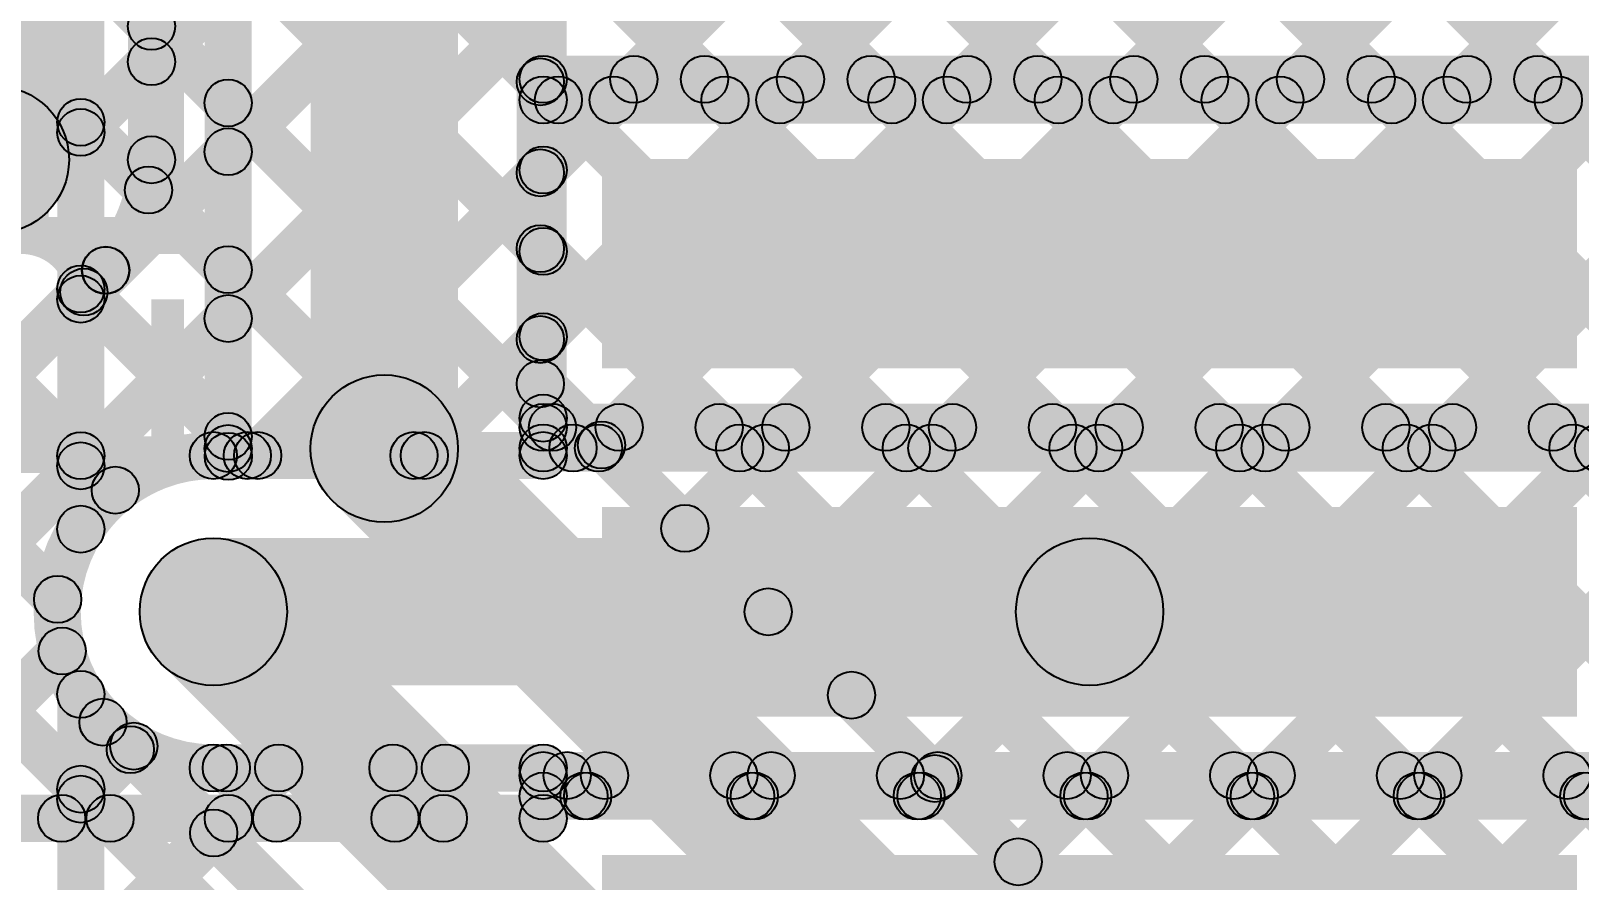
# Model space of a CAD drawing. Header units: millimetres. Extents: x 0 to 5.55, y 0 to 1.02.
# Drawn here: x 0.241 to 0.5038, y 0.3828 to 0.5269 of the extents above; entities that cross this region are included whole.
import ezdxf

# ---------------------------------------------------------------- set-up
doc = ezdxf.new("R2010")
doc.units = ezdxf.units.MM
doc.header["$MEASUREMENT"] = 0
for name, color, linetype in [('BottomLayer', 5, 'Continuous'), ('BottomOverlay', 54, 'Continuous'), ('BottomPaste', 16, 'Continuous'), ('BottomSolder', 6, 'Continuous'), ('TopLayer', 1, 'Continuous'), ('TopOverlay', 2, 'Continuous'), ('ViaHoleLayer', 16, 'Continuous')]:
    doc.layers.add(name, color=color, linetype=linetype)

# ---------------------------------------------------------------- blocks, each defined once
blk = doc.blocks.new('B8B_ZR_SM4_TF_LF__SN__B_43')
at = {"layer": 'BottomLayer'}
for points in [[(-0.16142, 0.12303), (-0.13386, 0.12303), (-0.13386, -0.03445), (-0.16142, -0.03445)], [(-0.10236, 0.12303), (-0.0748, 0.12303), (-0.0748, -0.03445), (-0.10236, -0.03445)], [(-0.04331, 0.12303), (-0.01575, 0.12303), (-0.01575, -0.03445), (-0.04331, -0.03445)]]:
    blk.add_hatch(color=5, dxfattribs=at).paths.add_polyline_path(points)
at = {"layer": 'BottomPaste'}
for points in [[(-0.16142, 0.12303), (-0.13386, 0.12303), (-0.13386, -0.03445), (-0.16142, -0.03445)], [(-0.10236, 0.12303), (-0.0748, 0.12303), (-0.0748, -0.03445), (-0.10236, -0.03445)], [(-0.04331, 0.12303), (-0.01575, 0.12303), (-0.01575, -0.03445), (-0.04331, -0.03445)]]:
    blk.add_hatch(color=16, dxfattribs=at).paths.add_polyline_path(points)
at = {"layer": 'BottomSolder'}
for points in [[(-0.16542, 0.12703), (-0.12986, 0.12703), (-0.12986, -0.03845), (-0.16542, -0.03845)], [(-0.10636, 0.12703), (-0.0708, 0.12703), (-0.0708, -0.03845), (-0.10636, -0.03845)], [(-0.04731, 0.12703), (-0.01175, 0.12703), (-0.01175, -0.03845), (-0.04731, -0.03845)]]:
    blk.add_hatch(color=6, dxfattribs=at).paths.add_polyline_path(points)

msp = doc.modelspace()

# ---------------------------------------------------------------- hatches: boundary and pattern name
at = {"layer": 'BottomLayer'}
for points in [[(0.2475, 0.505), (0.2225, 0.505), (0.2225, 0.596), (0.2475, 0.596)], [(0.25867, 0.58138), (0.26433, 0.58704), (0.33339, 0.51798), (0.32773, 0.51232)], [(0.2655, 0.505), (0.2575, 0.505), (0.2575, 0.58502), (0.2655, 0.58502)], [(0.26433, 0.51881), (0.25867, 0.52447), (0.31453, 0.58033), (0.32019, 0.57467)], [(0.33197, 0.51865), (0.32397, 0.51865), (0.32397, 0.5742), (0.33197, 0.5742)], [(0.18904, 0.41524), (0.18338, 0.4209), (0.32514, 0.56266), (0.3308, 0.557)], [(0.25867, 0.5531), (0.26433, 0.55875), (0.3308, 0.49228), (0.32514, 0.48663)], [(0.20001, 0.39793), (0.19435, 0.40359), (0.32514, 0.53437), (0.3308, 0.52871)], [(0.25867, 0.52481), (0.26433, 0.53047), (0.3308, 0.464), (0.32514, 0.45834)], [(0.32797, 0.51465), (0.32797, 0.52265), (0.51345, 0.52265), (0.51345, 0.51465)], [(0.34269, 0.51232), (0.33703, 0.51798), (0.34053, 0.52147), (0.34618, 0.51582)], [(0.35252, 0.51582), (0.35817, 0.52147), (0.36167, 0.51798), (0.35601, 0.51232)], [(0.37097, 0.51232), (0.36532, 0.51798), (0.36881, 0.52147), (0.37447, 0.51582)], [(0.3808, 0.51582), (0.38646, 0.52147), (0.38996, 0.51798), (0.3843, 0.51232)], [(0.39926, 0.51232), (0.3936, 0.51798), (0.3971, 0.52147), (0.40275, 0.51582)], [(0.40909, 0.51582), (0.41474, 0.52147), (0.41824, 0.51798), (0.41258, 0.51232)], [(0.42754, 0.51232), (0.42188, 0.51798), (0.42538, 0.52147), (0.43104, 0.51582)], [(0.43737, 0.51582), (0.44303, 0.52147), (0.44652, 0.51798), (0.44087, 0.51232)], [(0.45583, 0.51232), (0.45017, 0.51798), (0.45366, 0.52147), (0.45932, 0.51582)], [(0.46566, 0.51582), (0.47131, 0.52147), (0.47481, 0.51798), (0.46915, 0.51232)], [(0.48411, 0.51232), (0.47845, 0.51798), (0.48195, 0.52147), (0.48761, 0.51582)], [(0.49394, 0.51582), (0.4996, 0.52147), (0.50309, 0.51798), (0.49744, 0.51232)], [(0.32797, 0.51115), (0.32797, 0.51915), (0.51345, 0.51915), (0.51345, 0.51115)], [(0.33197, 0.45959), (0.32397, 0.45959), (0.32397, 0.51515), (0.33197, 0.51515)], [(0.21384, 0.46616), (0.19616, 0.48384), (0.22616, 0.51384), (0.24384, 0.49616)], [(0.28235, 0.45199), (0.2767, 0.45764), (0.32514, 0.50609), (0.3308, 0.50043)], [(0.25817, 0.49703), (0.26382, 0.50269), (0.30887, 0.45764), (0.30321, 0.45199)], [(0.2266, 0.45347), (0.22094, 0.45912), (0.25088, 0.48906), (0.25653, 0.4834)], [(0.2472, 0.47972), (0.25285, 0.48538), (0.28058, 0.45764), (0.27493, 0.45199)], [(0.31064, 0.45199), (0.30498, 0.45764), (0.32514, 0.4778), (0.3308, 0.47215)], [(0.23305, 0.46558), (0.23871, 0.47123), (0.25818, 0.45176), (0.25252, 0.44611)], [(0.32672, 0.45676), (0.33238, 0.46242), (0.33587, 0.45892), (0.33022, 0.45327)], [(0.32797, 0.45559), (0.32797, 0.46359), (0.51345, 0.46359), (0.51345, 0.45559)], [(0.3402, 0.45327), (0.33454, 0.45892), (0.33804, 0.46242), (0.3437, 0.45676)], [(0.355, 0.45676), (0.36066, 0.46242), (0.36416, 0.45892), (0.3585, 0.45327)], [(0.36849, 0.45327), (0.36283, 0.45892), (0.36632, 0.46242), (0.37198, 0.45676)], [(0.38329, 0.45676), (0.38895, 0.46242), (0.39244, 0.45892), (0.38678, 0.45327)], [(0.39677, 0.45327), (0.39111, 0.45892), (0.39461, 0.46242), (0.40027, 0.45676)], [(0.41157, 0.45676), (0.41723, 0.46242), (0.42073, 0.45892), (0.41507, 0.45327)], [(0.42505, 0.45327), (0.4194, 0.45892), (0.42289, 0.46242), (0.42855, 0.45676)], [(0.43986, 0.45676), (0.44551, 0.46242), (0.44901, 0.45892), (0.44335, 0.45327)], [(0.45334, 0.45327), (0.44768, 0.45892), (0.45118, 0.46242), (0.45683, 0.45676)], [(0.46814, 0.45676), (0.4738, 0.46242), (0.47729, 0.45892), (0.47164, 0.45327)], [(0.48162, 0.45327), (0.47597, 0.45892), (0.47946, 0.46242), (0.48512, 0.45676)], [(0.48162, 0.45327), (0.47597, 0.45892), (0.47946, 0.46242), (0.48512, 0.45676)], [(0.49643, 0.45676), (0.50208, 0.46242), (0.50558, 0.45892), (0.49992, 0.45327)], [(0.32797, 0.45209), (0.32797, 0.46009), (0.51345, 0.46009), (0.51345, 0.45209)], [(0.2188, 0.45154), (0.22446, 0.4572), (0.24841, 0.43325), (0.24276, 0.42759)], [(0.272, 0.45082), (0.272, 0.45881), (0.32797, 0.45881), (0.32797, 0.45082)], [(0.19639, 0.44567), (0.20205, 0.45133), (0.25729, 0.39609), (0.25163, 0.39043)], [(0.272, 0.41581), (0.272, 0.44082), (0.42071, 0.44082), (0.42071, 0.41581)], [(0.2208, 0.39043), (0.21514, 0.39609), (0.24353, 0.42447), (0.24918, 0.41882)], [(0.24908, 0.39043), (0.24343, 0.39609), (0.25568, 0.40834), (0.26133, 0.40268)], [(0.27136, 0.39899), (0.27702, 0.40464), (0.28557, 0.39609), (0.27991, 0.39043)], [(0.27737, 0.39043), (0.27171, 0.39609), (0.28026, 0.40464), (0.28592, 0.39899)], [(0.272, 0.39781), (0.272, 0.40581), (0.32797, 0.40581), (0.32797, 0.39781)], [(0.29964, 0.39899), (0.3053, 0.40464), (0.31385, 0.39609), (0.3082, 0.39043)], [(0.30565, 0.39043), (0.29999, 0.39609), (0.30855, 0.40464), (0.31421, 0.39899)], [(0.32797, 0.39654), (0.32797, 0.40454), (0.51345, 0.40454), (0.51345, 0.39654)], [(0.32921, 0.39771), (0.33486, 0.40336), (0.33836, 0.39987), (0.3327, 0.39421)], [(0.33771, 0.39421), (0.33206, 0.39987), (0.33555, 0.40336), (0.34121, 0.39771)], [(0.35749, 0.39771), (0.36315, 0.40336), (0.36664, 0.39987), (0.36099, 0.39421)], [(0.366, 0.39421), (0.36034, 0.39987), (0.36384, 0.40336), (0.3695, 0.39771)], [(0.38578, 0.39771), (0.39143, 0.40336), (0.39493, 0.39987), (0.38927, 0.39421)], [(0.39428, 0.39421), (0.38863, 0.39987), (0.39212, 0.40336), (0.39778, 0.39771)], [(0.41406, 0.39771), (0.41972, 0.40336), (0.42321, 0.39987), (0.41756, 0.39421)], [(0.42257, 0.39421), (0.41691, 0.39987), (0.42041, 0.40336), (0.42606, 0.39771)], [(0.42257, 0.39421), (0.41691, 0.39987), (0.42041, 0.40336), (0.42606, 0.39771)], [(0.44234, 0.39771), (0.448, 0.40336), (0.4515, 0.39987), (0.44584, 0.39421)], [(0.45085, 0.39421), (0.4452, 0.39987), (0.44869, 0.40336), (0.45435, 0.39771)], [(0.47063, 0.39771), (0.47629, 0.40336), (0.47978, 0.39987), (0.47412, 0.39421)], [(0.47914, 0.39421), (0.47348, 0.39987), (0.47698, 0.40336), (0.48263, 0.39771)], [(0.49891, 0.39771), (0.50457, 0.40336), (0.50807, 0.39987), (0.50241, 0.39421)], [(0.50742, 0.39421), (0.50176, 0.39987), (0.50526, 0.40336), (0.51092, 0.39771)], [(0.32797, 0.39304), (0.32797, 0.40104), (0.51345, 0.40104), (0.51345, 0.39304)], [(0.20468, 0.38926), (0.20468, 0.39726), (0.32797, 0.39726), (0.32797, 0.38926)], [(0.33197, 0.39326), (0.32397, 0.39326), (0.32397, 0.39704), (0.33197, 0.39704)]]:
    msp.add_hatch(color=5, dxfattribs=at).paths.add_polyline_path(points)
h = msp.add_hatch(color=5, dxfattribs=at)
edge = h.paths.add_edge_path()
edge.add_arc((0.2615, 0.52764), 0.004, 0, 360)
h = msp.add_hatch(color=5, dxfattribs=at)
edge = h.paths.add_edge_path()
edge.add_arc((0.2615, 0.52164), 0.004, 0, 360)
h = msp.add_hatch(color=5, dxfattribs=at)
edge = h.paths.add_edge_path()
edge.add_arc((0.32797, 0.51865), 0.004, 0, 360)
h = msp.add_hatch(color=5, dxfattribs=at)
edge = h.paths.add_edge_path()
edge.add_arc((0.32797, 0.51865), 0.004, 0, 360)
h = msp.add_hatch(color=5, dxfattribs=at)
edge = h.paths.add_edge_path()
edge.add_arc((0.34336, 0.51865), 0.004, 0, 360)
h = msp.add_hatch(color=5, dxfattribs=at)
edge = h.paths.add_edge_path()
edge.add_arc((0.35535, 0.51865), 0.004, 0, 360)
h = msp.add_hatch(color=5, dxfattribs=at)
edge = h.paths.add_edge_path()
edge.add_arc((0.37164, 0.51865), 0.004, 0, 360)
h = msp.add_hatch(color=5, dxfattribs=at)
edge = h.paths.add_edge_path()
edge.add_arc((0.38363, 0.51865), 0.004, 0, 360)
h = msp.add_hatch(color=5, dxfattribs=at)
edge = h.paths.add_edge_path()
edge.add_arc((0.39992, 0.51865), 0.004, 0, 360)
h = msp.add_hatch(color=5, dxfattribs=at)
edge = h.paths.add_edge_path()
edge.add_arc((0.41192, 0.51865), 0.004, 0, 360)
h = msp.add_hatch(color=5, dxfattribs=at)
edge = h.paths.add_edge_path()
edge.add_arc((0.42821, 0.51865), 0.004, 0, 360)
h = msp.add_hatch(color=5, dxfattribs=at)
edge = h.paths.add_edge_path()
edge.add_arc((0.4402, 0.51865), 0.004, 0, 360)
h = msp.add_hatch(color=5, dxfattribs=at)
edge = h.paths.add_edge_path()
edge.add_arc((0.45649, 0.51865), 0.004, 0, 360)
h = msp.add_hatch(color=5, dxfattribs=at)
edge = h.paths.add_edge_path()
edge.add_arc((0.46848, 0.51865), 0.004, 0, 360)
h = msp.add_hatch(color=5, dxfattribs=at)
edge = h.paths.add_edge_path()
edge.add_arc((0.48478, 0.51865), 0.004, 0, 360)
h = msp.add_hatch(color=5, dxfattribs=at)
edge = h.paths.add_edge_path()
edge.add_arc((0.49677, 0.51865), 0.004, 0, 360)
h = msp.add_hatch(color=5, dxfattribs=at)
edge = h.paths.add_edge_path()
edge.add_arc((0.32797, 0.51515), 0.004, 0, 360)
h = msp.add_hatch(color=5, dxfattribs=at)
edge = h.paths.add_edge_path()
edge.add_arc((0.32797, 0.51515), 0.004, 0, 360)
h = msp.add_hatch(color=5, dxfattribs=at)
edge = h.paths.add_edge_path()
edge.add_arc((0.33056, 0.51515), 0.004, 0, 360)
h = msp.add_hatch(color=5, dxfattribs=at)
edge = h.paths.add_edge_path()
edge.add_arc((0.33986, 0.51515), 0.004, 0, 360)
h = msp.add_hatch(color=5, dxfattribs=at)
edge = h.paths.add_edge_path()
edge.add_arc((0.35884, 0.51515), 0.004, 0, 360)
h = msp.add_hatch(color=5, dxfattribs=at)
edge = h.paths.add_edge_path()
edge.add_arc((0.36814, 0.51515), 0.004, 0, 360)
h = msp.add_hatch(color=5, dxfattribs=at)
edge = h.paths.add_edge_path()
edge.add_arc((0.38713, 0.51515), 0.004, 0, 360)
h = msp.add_hatch(color=5, dxfattribs=at)
edge = h.paths.add_edge_path()
edge.add_arc((0.39643, 0.51515), 0.004, 0, 360)
h = msp.add_hatch(color=5, dxfattribs=at)
edge = h.paths.add_edge_path()
edge.add_arc((0.41541, 0.51515), 0.004, 0, 360)
h = msp.add_hatch(color=5, dxfattribs=at)
edge = h.paths.add_edge_path()
edge.add_arc((0.42471, 0.51515), 0.004, 0, 360)
h = msp.add_hatch(color=5, dxfattribs=at)
edge = h.paths.add_edge_path()
edge.add_arc((0.4437, 0.51515), 0.004, 0, 360)
h = msp.add_hatch(color=5, dxfattribs=at)
edge = h.paths.add_edge_path()
edge.add_arc((0.453, 0.51515), 0.004, 0, 360)
h = msp.add_hatch(color=5, dxfattribs=at)
edge = h.paths.add_edge_path()
edge.add_arc((0.47198, 0.51515), 0.004, 0, 360)
h = msp.add_hatch(color=5, dxfattribs=at)
edge = h.paths.add_edge_path()
edge.add_arc((0.48128, 0.51515), 0.004, 0, 360)
h = msp.add_hatch(color=5, dxfattribs=at)
edge = h.paths.add_edge_path()
edge.add_arc((0.50026, 0.51515), 0.004, 0, 360)
h = msp.add_hatch(color=5, dxfattribs=at)
edge = h.paths.add_edge_path()
edge.add_arc((0.235, 0.505), 0.0125, 0, 360)
h = msp.add_hatch(color=5, dxfattribs=at)
edge = h.paths.add_edge_path()
edge.add_arc((0.235, 0.505), 0.0125, 0, 360)
h = msp.add_hatch(color=5, dxfattribs=at)
edge = h.paths.add_edge_path()
edge.add_arc((0.2615, 0.505), 0.004, 0, 360)
h = msp.add_hatch(color=5, dxfattribs=at)
edge = h.paths.add_edge_path()
edge.add_arc((0.2615, 0.505), 0.004, 0, 360)
h = msp.add_hatch(color=5, dxfattribs=at)
edge = h.paths.add_edge_path()
edge.add_arc((0.2615, 0.505), 0.004, 0, 360)
h = msp.add_hatch(color=5, dxfattribs=at)
edge = h.paths.add_edge_path()
edge.add_arc((0.32797, 0.50326), 0.004, 0, 360)
h = msp.add_hatch(color=5, dxfattribs=at)
edge = h.paths.add_edge_path()
edge.add_arc((0.261, 0.49986), 0.004, 0, 360)
h = msp.add_hatch(color=5, dxfattribs=at)
edge = h.paths.add_edge_path()
edge.add_arc((0.32797, 0.48946), 0.004, 0, 360)
h = msp.add_hatch(color=5, dxfattribs=at)
edge = h.paths.add_edge_path()
edge.add_arc((0.2537, 0.48623), 0.004, 0, 360)
h = msp.add_hatch(color=5, dxfattribs=at)
edge = h.paths.add_edge_path()
edge.add_arc((0.2537, 0.48623), 0.004, 0, 360)
h = msp.add_hatch(color=5, dxfattribs=at)
edge = h.paths.add_edge_path()
edge.add_arc((0.25374, 0.48626), 0.004, 0, 360)
h = msp.add_hatch(color=5, dxfattribs=at)
edge = h.paths.add_edge_path()
edge.add_arc((0.25002, 0.48255), 0.004, 0, 360)
h = msp.add_hatch(color=5, dxfattribs=at)
edge = h.paths.add_edge_path()
edge.add_arc((0.32797, 0.47497), 0.004, 0, 360)
h = msp.add_hatch(color=5, dxfattribs=at)
edge = h.paths.add_edge_path()
edge.add_arc((0.32797, 0.46117), 0.004, 0, 360)
h = msp.add_hatch(color=5, dxfattribs=at)
edge = h.paths.add_edge_path()
edge.add_arc((0.32797, 0.45959), 0.004, 0, 360)
h = msp.add_hatch(color=5, dxfattribs=at)
edge = h.paths.add_edge_path()
edge.add_arc((0.32797, 0.45959), 0.004, 0, 360)
h = msp.add_hatch(color=5, dxfattribs=at)
edge = h.paths.add_edge_path()
edge.add_arc((0.32955, 0.45959), 0.004, 0, 360)
h = msp.add_hatch(color=5, dxfattribs=at)
edge = h.paths.add_edge_path()
edge.add_arc((0.34087, 0.45959), 0.004, 0, 360)
h = msp.add_hatch(color=5, dxfattribs=at)
edge = h.paths.add_edge_path()
edge.add_arc((0.35783, 0.45959), 0.004, 0, 360)
h = msp.add_hatch(color=5, dxfattribs=at)
edge = h.paths.add_edge_path()
edge.add_arc((0.36915, 0.45959), 0.004, 0, 360)
h = msp.add_hatch(color=5, dxfattribs=at)
edge = h.paths.add_edge_path()
edge.add_arc((0.38612, 0.45959), 0.004, 0, 360)
h = msp.add_hatch(color=5, dxfattribs=at)
edge = h.paths.add_edge_path()
edge.add_arc((0.39744, 0.45959), 0.004, 0, 360)
h = msp.add_hatch(color=5, dxfattribs=at)
edge = h.paths.add_edge_path()
edge.add_arc((0.4144, 0.45959), 0.004, 0, 360)
h = msp.add_hatch(color=5, dxfattribs=at)
edge = h.paths.add_edge_path()
edge.add_arc((0.42572, 0.45959), 0.004, 0, 360)
h = msp.add_hatch(color=5, dxfattribs=at)
edge = h.paths.add_edge_path()
edge.add_arc((0.44269, 0.45959), 0.004, 0, 360)
h = msp.add_hatch(color=5, dxfattribs=at)
edge = h.paths.add_edge_path()
edge.add_arc((0.45401, 0.45959), 0.004, 0, 360)
h = msp.add_hatch(color=5, dxfattribs=at)
edge = h.paths.add_edge_path()
edge.add_arc((0.47097, 0.45959), 0.004, 0, 360)
h = msp.add_hatch(color=5, dxfattribs=at)
edge = h.paths.add_edge_path()
edge.add_arc((0.48229, 0.45959), 0.004, 0, 360)
h = msp.add_hatch(color=5, dxfattribs=at)
edge = h.paths.add_edge_path()
edge.add_arc((0.48229, 0.45959), 0.004, 0, 360)
h = msp.add_hatch(color=5, dxfattribs=at)
edge = h.paths.add_edge_path()
edge.add_arc((0.49925, 0.45959), 0.004, 0, 360)
h = msp.add_hatch(color=5, dxfattribs=at)
edge = h.paths.add_edge_path()
edge.add_arc((0.32797, 0.45609), 0.004, 0, 360)
h = msp.add_hatch(color=5, dxfattribs=at)
edge = h.paths.add_edge_path()
edge.add_arc((0.33304, 0.45609), 0.004, 0, 360)
h = msp.add_hatch(color=5, dxfattribs=at)
edge = h.paths.add_edge_path()
edge.add_arc((0.33737, 0.45609), 0.004, 0, 360)
h = msp.add_hatch(color=5, dxfattribs=at)
edge = h.paths.add_edge_path()
edge.add_arc((0.36133, 0.45609), 0.004, 0, 360)
h = msp.add_hatch(color=5, dxfattribs=at)
edge = h.paths.add_edge_path()
edge.add_arc((0.36566, 0.45609), 0.004, 0, 360)
h = msp.add_hatch(color=5, dxfattribs=at)
edge = h.paths.add_edge_path()
edge.add_arc((0.38961, 0.45609), 0.004, 0, 360)
h = msp.add_hatch(color=5, dxfattribs=at)
edge = h.paths.add_edge_path()
edge.add_arc((0.39394, 0.45609), 0.004, 0, 360)
h = msp.add_hatch(color=5, dxfattribs=at)
edge = h.paths.add_edge_path()
edge.add_arc((0.4179, 0.45609), 0.004, 0, 360)
h = msp.add_hatch(color=5, dxfattribs=at)
edge = h.paths.add_edge_path()
edge.add_arc((0.42223, 0.45609), 0.004, 0, 360)
h = msp.add_hatch(color=5, dxfattribs=at)
edge = h.paths.add_edge_path()
edge.add_arc((0.44618, 0.45609), 0.004, 0, 360)
h = msp.add_hatch(color=5, dxfattribs=at)
edge = h.paths.add_edge_path()
edge.add_arc((0.45051, 0.45609), 0.004, 0, 360)
h = msp.add_hatch(color=5, dxfattribs=at)
edge = h.paths.add_edge_path()
edge.add_arc((0.47447, 0.45609), 0.004, 0, 360)
h = msp.add_hatch(color=5, dxfattribs=at)
edge = h.paths.add_edge_path()
edge.add_arc((0.47879, 0.45609), 0.004, 0, 360)
h = msp.add_hatch(color=5, dxfattribs=at)
edge = h.paths.add_edge_path()
edge.add_arc((0.47879, 0.45609), 0.004, 0, 360)
h = msp.add_hatch(color=5, dxfattribs=at)
edge = h.paths.add_edge_path()
edge.add_arc((0.50275, 0.45609), 0.004, 0, 360)
h = msp.add_hatch(color=5, dxfattribs=at)
edge = h.paths.add_edge_path()
edge.add_arc((0.50708, 0.45609), 0.004, 0, 360)
h = msp.add_hatch(color=5, dxfattribs=at)
edge = h.paths.add_edge_path()
edge.add_arc((0.272, 0.45482), 0.004, 0, 360)
h = msp.add_hatch(color=5, dxfattribs=at)
edge = h.paths.add_edge_path()
edge.add_arc((0.272, 0.45482), 0.004, 0, 360)
h = msp.add_hatch(color=5, dxfattribs=at)
edge = h.paths.add_edge_path()
edge.add_arc((0.27776, 0.45482), 0.004, 0, 360)
h = msp.add_hatch(color=5, dxfattribs=at)
edge = h.paths.add_edge_path()
edge.add_arc((0.27952, 0.45482), 0.004, 0, 360)
h = msp.add_hatch(color=5, dxfattribs=at)
edge = h.paths.add_edge_path()
edge.add_arc((0.30604, 0.45482), 0.004, 0, 360)
h = msp.add_hatch(color=5, dxfattribs=at)
edge = h.paths.add_edge_path()
edge.add_arc((0.30781, 0.45482), 0.004, 0, 360)
h = msp.add_hatch(color=5, dxfattribs=at)
edge = h.paths.add_edge_path()
edge.add_arc((0.32797, 0.45482), 0.004, 0, 360)
h = msp.add_hatch(color=5, dxfattribs=at)
edge = h.paths.add_edge_path()
edge.add_arc((0.25535, 0.44893), 0.004, 0, 360)
h = msp.add_hatch(color=5, dxfattribs=at)
edge = h.paths.add_edge_path()
edge.add_arc((0.272, 0.42832), 0.0125, 0, 360)
h = msp.add_hatch(color=5, dxfattribs=at)
edge = h.paths.add_edge_path()
edge.add_arc((0.272, 0.42832), 0.01181, 0, 360)
h = msp.add_hatch(color=5, dxfattribs=at)
edge = h.paths.add_edge_path()
edge.add_arc((0.42071, 0.42832), 0.0125, 0, 360)
h = msp.add_hatch(color=5, dxfattribs=at)
edge = h.paths.add_edge_path()
edge.add_arc((0.24558, 0.43042), 0.004, 0, 360)
h = msp.add_hatch(color=5, dxfattribs=at)
edge = h.paths.add_edge_path()
edge.add_arc((0.24635, 0.42164), 0.004, 0, 360)
h = msp.add_hatch(color=5, dxfattribs=at)
edge = h.paths.add_edge_path()
edge.add_arc((0.2585, 0.40551), 0.004, 0, 360)
h = msp.add_hatch(color=5, dxfattribs=at)
edge = h.paths.add_edge_path()
edge.add_arc((0.272, 0.40181), 0.004, 0, 360)
h = msp.add_hatch(color=5, dxfattribs=at)
edge = h.paths.add_edge_path()
edge.add_arc((0.272, 0.40181), 0.004, 0, 360)
h = msp.add_hatch(color=5, dxfattribs=at)
edge = h.paths.add_edge_path()
edge.add_arc((0.27419, 0.40181), 0.004, 0, 360)
h = msp.add_hatch(color=5, dxfattribs=at)
edge = h.paths.add_edge_path()
edge.add_arc((0.28309, 0.40181), 0.004, 0, 360)
h = msp.add_hatch(color=5, dxfattribs=at)
edge = h.paths.add_edge_path()
edge.add_arc((0.30247, 0.40181), 0.004, 0, 360)
h = msp.add_hatch(color=5, dxfattribs=at)
edge = h.paths.add_edge_path()
edge.add_arc((0.31138, 0.40181), 0.004, 0, 360)
h = msp.add_hatch(color=5, dxfattribs=at)
edge = h.paths.add_edge_path()
edge.add_arc((0.32797, 0.40181), 0.004, 0, 360)
h = msp.add_hatch(color=5, dxfattribs=at)
edge = h.paths.add_edge_path()
edge.add_arc((0.32797, 0.40054), 0.004, 0, 360)
h = msp.add_hatch(color=5, dxfattribs=at)
edge = h.paths.add_edge_path()
edge.add_arc((0.33204, 0.40054), 0.004, 0, 360)
h = msp.add_hatch(color=5, dxfattribs=at)
edge = h.paths.add_edge_path()
edge.add_arc((0.33838, 0.40054), 0.004, 0, 360)
h = msp.add_hatch(color=5, dxfattribs=at)
edge = h.paths.add_edge_path()
edge.add_arc((0.36032, 0.40054), 0.004, 0, 360)
h = msp.add_hatch(color=5, dxfattribs=at)
edge = h.paths.add_edge_path()
edge.add_arc((0.36667, 0.40054), 0.004, 0, 360)
h = msp.add_hatch(color=5, dxfattribs=at)
edge = h.paths.add_edge_path()
edge.add_arc((0.3886, 0.40054), 0.004, 0, 360)
h = msp.add_hatch(color=5, dxfattribs=at)
edge = h.paths.add_edge_path()
edge.add_arc((0.39495, 0.40054), 0.004, 0, 360)
h = msp.add_hatch(color=5, dxfattribs=at)
edge = h.paths.add_edge_path()
edge.add_arc((0.41689, 0.40054), 0.004, 0, 360)
h = msp.add_hatch(color=5, dxfattribs=at)
edge = h.paths.add_edge_path()
edge.add_arc((0.42324, 0.40054), 0.004, 0, 360)
h = msp.add_hatch(color=5, dxfattribs=at)
edge = h.paths.add_edge_path()
edge.add_arc((0.42324, 0.40054), 0.004, 0, 360)
h = msp.add_hatch(color=5, dxfattribs=at)
edge = h.paths.add_edge_path()
edge.add_arc((0.44517, 0.40054), 0.004, 0, 360)
h = msp.add_hatch(color=5, dxfattribs=at)
edge = h.paths.add_edge_path()
edge.add_arc((0.45152, 0.40054), 0.004, 0, 360)
h = msp.add_hatch(color=5, dxfattribs=at)
edge = h.paths.add_edge_path()
edge.add_arc((0.47346, 0.40054), 0.004, 0, 360)
h = msp.add_hatch(color=5, dxfattribs=at)
edge = h.paths.add_edge_path()
edge.add_arc((0.4798, 0.40054), 0.004, 0, 360)
h = msp.add_hatch(color=5, dxfattribs=at)
edge = h.paths.add_edge_path()
edge.add_arc((0.50174, 0.40054), 0.004, 0, 360)
h = msp.add_hatch(color=5, dxfattribs=at)
edge = h.paths.add_edge_path()
edge.add_arc((0.32797, 0.39704), 0.004, 0, 360)
h = msp.add_hatch(color=5, dxfattribs=at)
edge = h.paths.add_edge_path()
edge.add_arc((0.32797, 0.39704), 0.004, 0, 360)
h = msp.add_hatch(color=5, dxfattribs=at)
edge = h.paths.add_edge_path()
edge.add_arc((0.33489, 0.39704), 0.004, 0, 360)
h = msp.add_hatch(color=5, dxfattribs=at)
edge = h.paths.add_edge_path()
edge.add_arc((0.33553, 0.39704), 0.004, 0, 360)
h = msp.add_hatch(color=5, dxfattribs=at)
edge = h.paths.add_edge_path()
edge.add_arc((0.36317, 0.39704), 0.004, 0, 360)
h = msp.add_hatch(color=5, dxfattribs=at)
edge = h.paths.add_edge_path()
edge.add_arc((0.36382, 0.39704), 0.004, 0, 360)
h = msp.add_hatch(color=5, dxfattribs=at)
edge = h.paths.add_edge_path()
edge.add_arc((0.39146, 0.39704), 0.004, 0, 360)
h = msp.add_hatch(color=5, dxfattribs=at)
edge = h.paths.add_edge_path()
edge.add_arc((0.3921, 0.39704), 0.004, 0, 360)
h = msp.add_hatch(color=5, dxfattribs=at)
edge = h.paths.add_edge_path()
edge.add_arc((0.41974, 0.39704), 0.004, 0, 360)
h = msp.add_hatch(color=5, dxfattribs=at)
edge = h.paths.add_edge_path()
edge.add_arc((0.41974, 0.39704), 0.004, 0, 360)
h = msp.add_hatch(color=5, dxfattribs=at)
edge = h.paths.add_edge_path()
edge.add_arc((0.42038, 0.39704), 0.004, 0, 360)
h = msp.add_hatch(color=5, dxfattribs=at)
edge = h.paths.add_edge_path()
edge.add_arc((0.44802, 0.39704), 0.004, 0, 360)
h = msp.add_hatch(color=5, dxfattribs=at)
edge = h.paths.add_edge_path()
edge.add_arc((0.44867, 0.39704), 0.004, 0, 360)
h = msp.add_hatch(color=5, dxfattribs=at)
edge = h.paths.add_edge_path()
edge.add_arc((0.47631, 0.39704), 0.004, 0, 360)
h = msp.add_hatch(color=5, dxfattribs=at)
edge = h.paths.add_edge_path()
edge.add_arc((0.47695, 0.39704), 0.004, 0, 360)
h = msp.add_hatch(color=5, dxfattribs=at)
edge = h.paths.add_edge_path()
edge.add_arc((0.50459, 0.39704), 0.004, 0, 360)
h = msp.add_hatch(color=5, dxfattribs=at)
edge = h.paths.add_edge_path()
edge.add_arc((0.50524, 0.39704), 0.004, 0, 360)
h = msp.add_hatch(color=5, dxfattribs=at)
edge = h.paths.add_edge_path()
edge.add_arc((0.24625, 0.39326), 0.004, 0, 360)
h = msp.add_hatch(color=5, dxfattribs=at)
edge = h.paths.add_edge_path()
edge.add_arc((0.25446, 0.39326), 0.004, 0, 360)
h = msp.add_hatch(color=5, dxfattribs=at)
edge = h.paths.add_edge_path()
edge.add_arc((0.27454, 0.39326), 0.004, 0, 360)
h = msp.add_hatch(color=5, dxfattribs=at)
edge = h.paths.add_edge_path()
edge.add_arc((0.28274, 0.39326), 0.004, 0, 360)
h = msp.add_hatch(color=5, dxfattribs=at)
edge = h.paths.add_edge_path()
edge.add_arc((0.30282, 0.39326), 0.004, 0, 360)
h = msp.add_hatch(color=5, dxfattribs=at)
edge = h.paths.add_edge_path()
edge.add_arc((0.31103, 0.39326), 0.004, 0, 360)
h = msp.add_hatch(color=5, dxfattribs=at)
edge = h.paths.add_edge_path()
edge.add_arc((0.32797, 0.39326), 0.004, 0, 360)
h = msp.add_hatch(color=5, dxfattribs=at)
edge = h.paths.add_edge_path()
edge.add_arc((0.32797, 0.39326), 0.004, 0, 360)
at = {"layer": 'TopLayer'}
for points in [[(0.34071, 0.45377), (0.33505, 0.45943), (0.87202, 0.9964), (0.87767, 0.99074)], [(0.45384, 0.34063), (0.44819, 0.34629), (1.09829, 0.9964), (1.10395, 0.99074)], [(0.33033, 0.47168), (0.32467, 0.47733), (0.63367, 0.78633), (0.63933, 0.78068)], [(0.33033, 0.49996), (0.32467, 0.50562), (0.60538, 0.78633), (0.61104, 0.78067)], [(0.31362, 0.69614), (0.31927, 0.7018), (0.70874, 0.31233), (0.70309, 0.30667)], [(0.32393, 0.65754), (0.32959, 0.6632), (0.68046, 0.31233), (0.6748, 0.30667)], [(0.31423, 0.63896), (0.31988, 0.64462), (0.65217, 0.31233), (0.64652, 0.30667)], [(0.35485, 0.43963), (0.34919, 0.44529), (0.54457, 0.64066), (0.55022, 0.63501)], [(0.2535, 0.44232), (0.2455, 0.44232), (0.2455, 0.63202), (0.2535, 0.63202)], [(0.36899, 0.42549), (0.36333, 0.43114), (0.54367, 0.61148), (0.54933, 0.60582)], [(0.32467, 0.60023), (0.33033, 0.60589), (0.62389, 0.31233), (0.61823, 0.30667)], [(0.2785, 0.456), (0.2705, 0.456), (0.2705, 0.604), (0.2785, 0.604)], [(0.3135, 0.456), (0.2885, 0.456), (0.2885, 0.604), (0.3135, 0.604)], [(0.3315, 0.46698), (0.3235, 0.46698), (0.3235, 0.604), (0.3315, 0.604)], [(0.38313, 0.41134), (0.37748, 0.417), (0.54367, 0.5832), (0.54933, 0.57754)], [(0.32467, 0.57195), (0.33033, 0.5776), (0.5956, 0.31233), (0.58995, 0.30667)], [(0.39727, 0.3972), (0.39162, 0.40286), (0.54367, 0.55491), (0.54933, 0.54926)], [(0.32467, 0.54366), (0.33033, 0.54932), (0.56732, 0.31233), (0.56166, 0.30667)], [(0.24667, 0.53681), (0.25233, 0.54247), (0.27733, 0.51747), (0.27167, 0.51181)], [(0.25233, 0.50681), (0.24667, 0.51247), (0.27167, 0.53747), (0.27733, 0.53181)], [(0.41142, 0.38306), (0.40576, 0.38872), (0.54367, 0.52663), (0.54933, 0.52097)], [(0.41142, 0.38306), (0.40576, 0.38872), (0.54367, 0.52663), (0.54933, 0.52097)], [(0.32467, 0.51538), (0.33033, 0.52104), (0.53904, 0.31233), (0.53338, 0.30667)], [(0.24667, 0.50853), (0.25233, 0.51418), (0.27733, 0.48918), (0.27167, 0.48353)], [(0.25233, 0.47853), (0.24667, 0.48419), (0.27167, 0.50919), (0.27733, 0.50353)], [(0.42556, 0.36892), (0.4199, 0.37457), (0.54949, 0.50416), (0.55515, 0.49851)], [(0.4397, 0.35478), (0.43404, 0.36043), (0.56794, 0.49433), (0.57359, 0.48867)], [(0.32467, 0.4871), (0.33033, 0.49275), (0.51075, 0.31233), (0.5051, 0.30667)], [(0.24667, 0.48024), (0.25233, 0.4859), (0.27733, 0.4609), (0.27167, 0.45524)], [(0.25233, 0.45025), (0.24667, 0.4559), (0.27167, 0.4809), (0.27733, 0.47525)], [(0.32467, 0.46415), (0.33033, 0.46981), (0.48781, 0.31233), (0.48215, 0.30667)], [(0.29216, 0.44716), (0.30984, 0.46484), (0.48284, 0.29184), (0.46516, 0.27416)], [(0.24667, 0.45196), (0.25233, 0.45761), (0.25818, 0.45176), (0.25252, 0.44611)], [(0.26316, 0.41948), (0.28084, 0.43715), (0.51515, 0.20284), (0.49748, 0.18516)], [(0.2535, 0.31), (0.2455, 0.31), (0.2455, 0.41431), (0.2535, 0.41431)], [(0.25043, 0.40675), (0.25609, 0.41241), (0.49037, 0.17812), (0.48471, 0.17247)], [(0.25233, 0.39368), (0.24667, 0.39933), (0.25509, 0.40775), (0.26074, 0.40209)], [(0.24667, 0.39539), (0.25233, 0.40105), (0.48485, 0.16852), (0.47919, 0.16287)], [(0.25233, 0.36539), (0.24667, 0.37105), (0.26923, 0.39361), (0.27489, 0.38795)]]:
    msp.add_hatch(color=1, dxfattribs=at).paths.add_polyline_path(points)
h = msp.add_hatch(color=1, dxfattribs=at)
edge = h.paths.add_edge_path()
edge.add_arc((0.3275, 0.51821), 0.004, 0, 360)
h = msp.add_hatch(color=1, dxfattribs=at)
edge = h.paths.add_edge_path()
edge.add_arc((0.2745, 0.51464), 0.004, 0, 360)
h = msp.add_hatch(color=1, dxfattribs=at)
edge = h.paths.add_edge_path()
edge.add_arc((0.2495, 0.51136), 0.004, 0, 360)
h = msp.add_hatch(color=1, dxfattribs=at)
edge = h.paths.add_edge_path()
edge.add_arc((0.2495, 0.50964), 0.004, 0, 360)
h = msp.add_hatch(color=1, dxfattribs=at)
edge = h.paths.add_edge_path()
edge.add_arc((0.2745, 0.50636), 0.004, 0, 360)
h = msp.add_hatch(color=1, dxfattribs=at)
edge = h.paths.add_edge_path()
edge.add_arc((0.3275, 0.50279), 0.004, 0, 360)
h = msp.add_hatch(color=1, dxfattribs=at)
edge = h.paths.add_edge_path()
edge.add_arc((0.3275, 0.48992), 0.004, 0, 360)
h = msp.add_hatch(color=1, dxfattribs=at)
edge = h.paths.add_edge_path()
edge.add_arc((0.2745, 0.48635), 0.004, 0, 360)
h = msp.add_hatch(color=1, dxfattribs=at)
edge = h.paths.add_edge_path()
edge.add_arc((0.2495, 0.48307), 0.004, 0, 360)
h = msp.add_hatch(color=1, dxfattribs=at)
edge = h.paths.add_edge_path()
edge.add_arc((0.2495, 0.48136), 0.004, 0, 360)
h = msp.add_hatch(color=1, dxfattribs=at)
edge = h.paths.add_edge_path()
edge.add_arc((0.2745, 0.47807), 0.004, 0, 360)
h = msp.add_hatch(color=1, dxfattribs=at)
edge = h.paths.add_edge_path()
edge.add_arc((0.3275, 0.47451), 0.004, 0, 360)
h = msp.add_hatch(color=1, dxfattribs=at)
edge = h.paths.add_edge_path()
edge.add_arc((0.3275, 0.46698), 0.004, 0, 360)
h = msp.add_hatch(color=1, dxfattribs=at)
edge = h.paths.add_edge_path()
edge.add_arc((0.3275, 0.46698), 0.004, 0, 360)
h = msp.add_hatch(color=1, dxfattribs=at)
edge = h.paths.add_edge_path()
edge.add_arc((0.301, 0.456), 0.0125, 0, 360)
h = msp.add_hatch(color=1, dxfattribs=at)
edge = h.paths.add_edge_path()
edge.add_arc((0.301, 0.456), 0.0125, 0, 360)
h = msp.add_hatch(color=1, dxfattribs=at)
edge = h.paths.add_edge_path()
edge.add_arc((0.2745, 0.45807), 0.004, 0, 360)
h = msp.add_hatch(color=1, dxfattribs=at)
edge = h.paths.add_edge_path()
edge.add_arc((0.2745, 0.456), 0.004, 0, 360)
h = msp.add_hatch(color=1, dxfattribs=at)
edge = h.paths.add_edge_path()
edge.add_arc((0.33788, 0.4566), 0.004, 0, 360)
h = msp.add_hatch(color=1, dxfattribs=at)
edge = h.paths.add_edge_path()
edge.add_arc((0.2495, 0.45479), 0.004, 0, 360)
h = msp.add_hatch(color=1, dxfattribs=at)
edge = h.paths.add_edge_path()
edge.add_arc((0.27453, 0.45469), 0.004, 0, 360)
h = msp.add_hatch(color=1, dxfattribs=at)
edge = h.paths.add_edge_path()
edge.add_arc((0.2495, 0.45307), 0.004, 0, 360)
h = msp.add_hatch(color=1, dxfattribs=at)
edge = h.paths.add_edge_path()
edge.add_arc((0.25535, 0.44893), 0.004, 0, 360)
h = msp.add_hatch(color=1, dxfattribs=at)
edge = h.paths.add_edge_path()
edge.add_arc((0.2495, 0.44232), 0.004, 0, 360)
h = msp.add_hatch(color=1, dxfattribs=at)
edge = h.paths.add_edge_path()
edge.add_arc((0.2495, 0.44232), 0.004, 0, 360)
h = msp.add_hatch(color=1, dxfattribs=at)
edge = h.paths.add_edge_path()
edge.add_arc((0.35202, 0.44246), 0.004, 0, 360)
h = msp.add_hatch(color=1, dxfattribs=at)
edge = h.paths.add_edge_path()
edge.add_arc((0.272, 0.42832), 0.0125, 0, 360)
h = msp.add_hatch(color=1, dxfattribs=at)
edge = h.paths.add_edge_path()
edge.add_arc((0.272, 0.42832), 0.01181, 0, 360)
h = msp.add_hatch(color=1, dxfattribs=at)
edge = h.paths.add_edge_path()
edge.add_arc((0.36616, 0.42831), 0.004, 0, 360)
h = msp.add_hatch(color=1, dxfattribs=at)
edge = h.paths.add_edge_path()
edge.add_arc((0.2495, 0.41431), 0.004, 0, 360)
h = msp.add_hatch(color=1, dxfattribs=at)
edge = h.paths.add_edge_path()
edge.add_arc((0.2495, 0.41431), 0.004, 0, 360)
h = msp.add_hatch(color=1, dxfattribs=at)
edge = h.paths.add_edge_path()
edge.add_arc((0.3803, 0.41417), 0.004, 0, 360)
h = msp.add_hatch(color=1, dxfattribs=at)
edge = h.paths.add_edge_path()
edge.add_arc((0.25326, 0.40958), 0.004, 0, 360)
h = msp.add_hatch(color=1, dxfattribs=at)
edge = h.paths.add_edge_path()
edge.add_arc((0.25326, 0.40958), 0.004, 0, 360)
h = msp.add_hatch(color=1, dxfattribs=at)
edge = h.paths.add_edge_path()
edge.add_arc((0.25792, 0.40492), 0.004, 0, 360)
h = msp.add_hatch(color=1, dxfattribs=at)
edge = h.paths.add_edge_path()
edge.add_arc((0.2495, 0.39822), 0.004, 0, 360)
h = msp.add_hatch(color=1, dxfattribs=at)
edge = h.paths.add_edge_path()
edge.add_arc((0.39445, 0.40003), 0.004, 0, 360)
h = msp.add_hatch(color=1, dxfattribs=at)
edge = h.paths.add_edge_path()
edge.add_arc((0.2495, 0.39651), 0.004, 0, 360)
h = msp.add_hatch(color=1, dxfattribs=at)
edge = h.paths.add_edge_path()
edge.add_arc((0.27206, 0.39078), 0.004, 0, 360)
h = msp.add_hatch(color=1, dxfattribs=at)
edge = h.paths.add_edge_path()
edge.add_arc((0.40859, 0.38589), 0.004, 0, 360)
h = msp.add_hatch(color=1, dxfattribs=at)
edge = h.paths.add_edge_path()
edge.add_arc((0.40859, 0.38589), 0.004, 0, 360)
at = {"layer": 'ViaHoleLayer'}
h = msp.add_hatch(color=16, dxfattribs=at)
edge = h.paths.add_edge_path()
edge.add_arc((0.272, 0.42832), 0.00591, 0, 360)

# ---------------------------------------------------------------- linework, layer by layer
at = {"layer": 'BottomLayer', "const_width": 0.008}
for points in [[(0.2615, 0.505, -0.199375), (0.2537, 0.48623)], [(0.2615, 0.505, -0.198912), (0.25374, 0.48626)], [(0.272, 0.40181, -1), (0.272, 0.45482)]]:
    msp.add_lwpolyline(points, format="xyb", dxfattribs=at)
at = {"layer": 'BottomLayer'}
for centre, radius in [((0.2615, 0.52764), 0.004), ((0.2615, 0.52164), 0.004), ((0.32797, 0.51865), 0.004), ((0.32797, 0.51865), 0.004), ((0.34336, 0.51865), 0.004), ((0.35535, 0.51865), 0.004), ((0.37164, 0.51865), 0.004), ((0.38363, 0.51865), 0.004), ((0.39992, 0.51865), 0.004), ((0.41192, 0.51865), 0.004), ((0.42821, 0.51865), 0.004), ((0.4402, 0.51865), 0.004), ((0.45649, 0.51865), 0.004), ((0.46848, 0.51865), 0.004), ((0.48478, 0.51865), 0.004), ((0.49677, 0.51865), 0.004), ((0.32797, 0.51515), 0.004), ((0.32797, 0.51515), 0.004), ((0.33056, 0.51515), 0.004), ((0.33986, 0.51515), 0.004), ((0.35884, 0.51515), 0.004), ((0.36814, 0.51515), 0.004), ((0.38713, 0.51515), 0.004), ((0.39643, 0.51515), 0.004), ((0.41541, 0.51515), 0.004), ((0.42471, 0.51515), 0.004), ((0.4437, 0.51515), 0.004), ((0.453, 0.51515), 0.004), ((0.47198, 0.51515), 0.004), ((0.48128, 0.51515), 0.004), ((0.50026, 0.51515), 0.004), ((0.235, 0.505), 0.0125), ((0.235, 0.505), 0.0125), ((0.2615, 0.505), 0.004), ((0.2615, 0.505), 0.004), ((0.2615, 0.505), 0.004), ((0.32797, 0.50326), 0.004), ((0.261, 0.49986), 0.004), ((0.32797, 0.48946), 0.004), ((0.2537, 0.48623), 0.004), ((0.2537, 0.48623), 0.004), ((0.25374, 0.48626), 0.004), ((0.25002, 0.48255), 0.004), ((0.32797, 0.47497), 0.004), ((0.32797, 0.46117), 0.004), ((0.32797, 0.45959), 0.004), ((0.32797, 0.45959), 0.004), ((0.32955, 0.45959), 0.004), ((0.34087, 0.45959), 0.004), ((0.35783, 0.45959), 0.004), ((0.36915, 0.45959), 0.004), ((0.38612, 0.45959), 0.004), ((0.39744, 0.45959), 0.004), ((0.4144, 0.45959), 0.004), ((0.42572, 0.45959), 0.004), ((0.44269, 0.45959), 0.004), ((0.45401, 0.45959), 0.004), ((0.47097, 0.45959), 0.004), ((0.48229, 0.45959), 0.004), ((0.48229, 0.45959), 0.004), ((0.49925, 0.45959), 0.004), ((0.32797, 0.45609), 0.004), ((0.33304, 0.45609), 0.004), ((0.33737, 0.45609), 0.004), ((0.36133, 0.45609), 0.004), ((0.36566, 0.45609), 0.004), ((0.38961, 0.45609), 0.004), ((0.39394, 0.45609), 0.004), ((0.4179, 0.45609), 0.004), ((0.42223, 0.45609), 0.004), ((0.44618, 0.45609), 0.004), ((0.45051, 0.45609), 0.004), ((0.47447, 0.45609), 0.004), ((0.47879, 0.45609), 0.004), ((0.47879, 0.45609), 0.004), ((0.50275, 0.45609), 0.004), ((0.50708, 0.45609), 0.004), ((0.272, 0.45482), 0.004), ((0.272, 0.45482), 0.004), ((0.27776, 0.45482), 0.004), ((0.27952, 0.45482), 0.004), ((0.30604, 0.45482), 0.004), ((0.30781, 0.45482), 0.004), ((0.32797, 0.45482), 0.004), ((0.25535, 0.44893), 0.004), ((0.272, 0.42832), 0.0125), ((0.42071, 0.42832), 0.0125), ((0.24558, 0.43042), 0.004), ((0.24635, 0.42164), 0.004), ((0.2585, 0.40551), 0.004), ((0.272, 0.40181), 0.004), ((0.272, 0.40181), 0.004), ((0.27419, 0.40181), 0.004), ((0.28309, 0.40181), 0.004), ((0.30247, 0.40181), 0.004), ((0.31138, 0.40181), 0.004), ((0.32797, 0.40181), 0.004), ((0.32797, 0.40054), 0.004), ((0.33204, 0.40054), 0.004), ((0.33838, 0.40054), 0.004), ((0.36032, 0.40054), 0.004), ((0.36667, 0.40054), 0.004), ((0.3886, 0.40054), 0.004), ((0.39495, 0.40054), 0.004), ((0.41689, 0.40054), 0.004), ((0.42324, 0.40054), 0.004), ((0.42324, 0.40054), 0.004), ((0.44517, 0.40054), 0.004), ((0.45152, 0.40054), 0.004), ((0.47346, 0.40054), 0.004), ((0.4798, 0.40054), 0.004), ((0.50174, 0.40054), 0.004), ((0.32797, 0.39704), 0.004), ((0.32797, 0.39704), 0.004), ((0.33489, 0.39704), 0.004), ((0.33553, 0.39704), 0.004), ((0.36317, 0.39704), 0.004), ((0.36382, 0.39704), 0.004), ((0.39146, 0.39704), 0.004), ((0.3921, 0.39704), 0.004), ((0.41974, 0.39704), 0.004), ((0.41974, 0.39704), 0.004), ((0.42038, 0.39704), 0.004), ((0.44802, 0.39704), 0.004), ((0.44867, 0.39704), 0.004), ((0.47631, 0.39704), 0.004), ((0.47695, 0.39704), 0.004), ((0.50459, 0.39704), 0.004), ((0.50524, 0.39704), 0.004), ((0.24625, 0.39326), 0.004), ((0.25446, 0.39326), 0.004), ((0.27454, 0.39326), 0.004), ((0.28274, 0.39326), 0.004), ((0.30282, 0.39326), 0.004), ((0.31103, 0.39326), 0.004), ((0.32797, 0.39326), 0.004), ((0.32797, 0.39326), 0.004)]:
    msp.add_circle(centre, radius, dxfattribs=at)
at = {"layer": 'TopLayer', "const_width": 0.008}
for points in [[(0.2495, 0.44232, -0.284822), (0.27453, 0.45469)], [(0.25326, 0.40958, -0.057262), (0.2495, 0.41431)]]:
    msp.add_lwpolyline(points, format="xyb", dxfattribs=at)
at = {"layer": 'TopLayer'}
for centre, radius in [((0.3275, 0.51821), 0.004), ((0.2745, 0.51464), 0.004), ((0.2495, 0.51136), 0.004), ((0.2495, 0.50964), 0.004), ((0.2745, 0.50636), 0.004), ((0.3275, 0.50279), 0.004), ((0.3275, 0.48992), 0.004), ((0.2745, 0.48635), 0.004), ((0.2495, 0.48307), 0.004), ((0.2495, 0.48136), 0.004), ((0.2745, 0.47807), 0.004), ((0.3275, 0.47451), 0.004), ((0.3275, 0.46698), 0.004), ((0.3275, 0.46698), 0.004), ((0.301, 0.456), 0.0125), ((0.301, 0.456), 0.0125), ((0.2745, 0.45807), 0.004), ((0.2745, 0.456), 0.004), ((0.33788, 0.4566), 0.004), ((0.2495, 0.45479), 0.004), ((0.27453, 0.45469), 0.004), ((0.2495, 0.45307), 0.004), ((0.25535, 0.44893), 0.004), ((0.2495, 0.44232), 0.004), ((0.2495, 0.44232), 0.004), ((0.35202, 0.44246), 0.004), ((0.272, 0.42832), 0.0125), ((0.36616, 0.42831), 0.004), ((0.2495, 0.41431), 0.004), ((0.2495, 0.41431), 0.004), ((0.3803, 0.41417), 0.004), ((0.25326, 0.40958), 0.004), ((0.25326, 0.40958), 0.004), ((0.25792, 0.40492), 0.004), ((0.2495, 0.39822), 0.004), ((0.39445, 0.40003), 0.004), ((0.2495, 0.39651), 0.004), ((0.27206, 0.39078), 0.004), ((0.40859, 0.38589), 0.004), ((0.40859, 0.38589), 0.004)]:
    msp.add_circle(centre, radius, dxfattribs=at)

# ---------------------------------------------------------------- block references
at = {"rotation": 90}
msp.add_blockref('B8B_ZR_SM4_TF_LF__SN__B_43', (0.465, 0.5169), dxfattribs=at)

# ---------------------------------------------------------------- texts
at = {"layer": 'BottomOverlay', "text_generation_flag": 2}
msp.add_text('R15', height=0.05, rotation=270, dxfattribs=at).set_placement((0.203, 0.452))
at = {"layer": 'TopOverlay'}
msp.add_text('LED9', height=0.05, rotation=90, dxfattribs=at).set_placement((0.26699, 0.44636))

doc.saveas('drawing.dxf')
